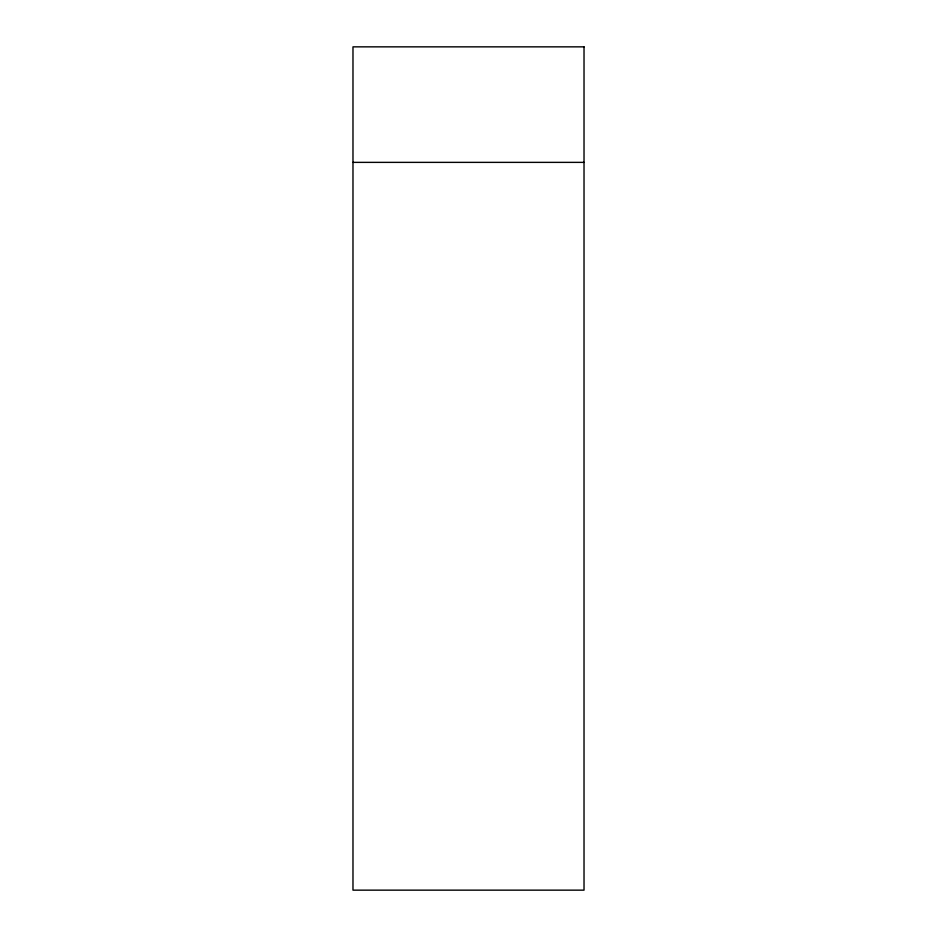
<?xml version="1.0" encoding="UTF-8"?>
<svg xmlns="http://www.w3.org/2000/svg" width="937" height="937" viewBox="0 0 937 937"><rect width="100%" height="100%" fill="white"/><g stroke="black" fill="none" stroke-linecap="round" stroke-linejoin="round"><path stroke-width="1.41" d="M352.98 162.37L584.02 162.37M584.02 46.85L352.98 46.85L352.98 890.15L584.02 890.15L584.02 46.85"/></g></svg>
